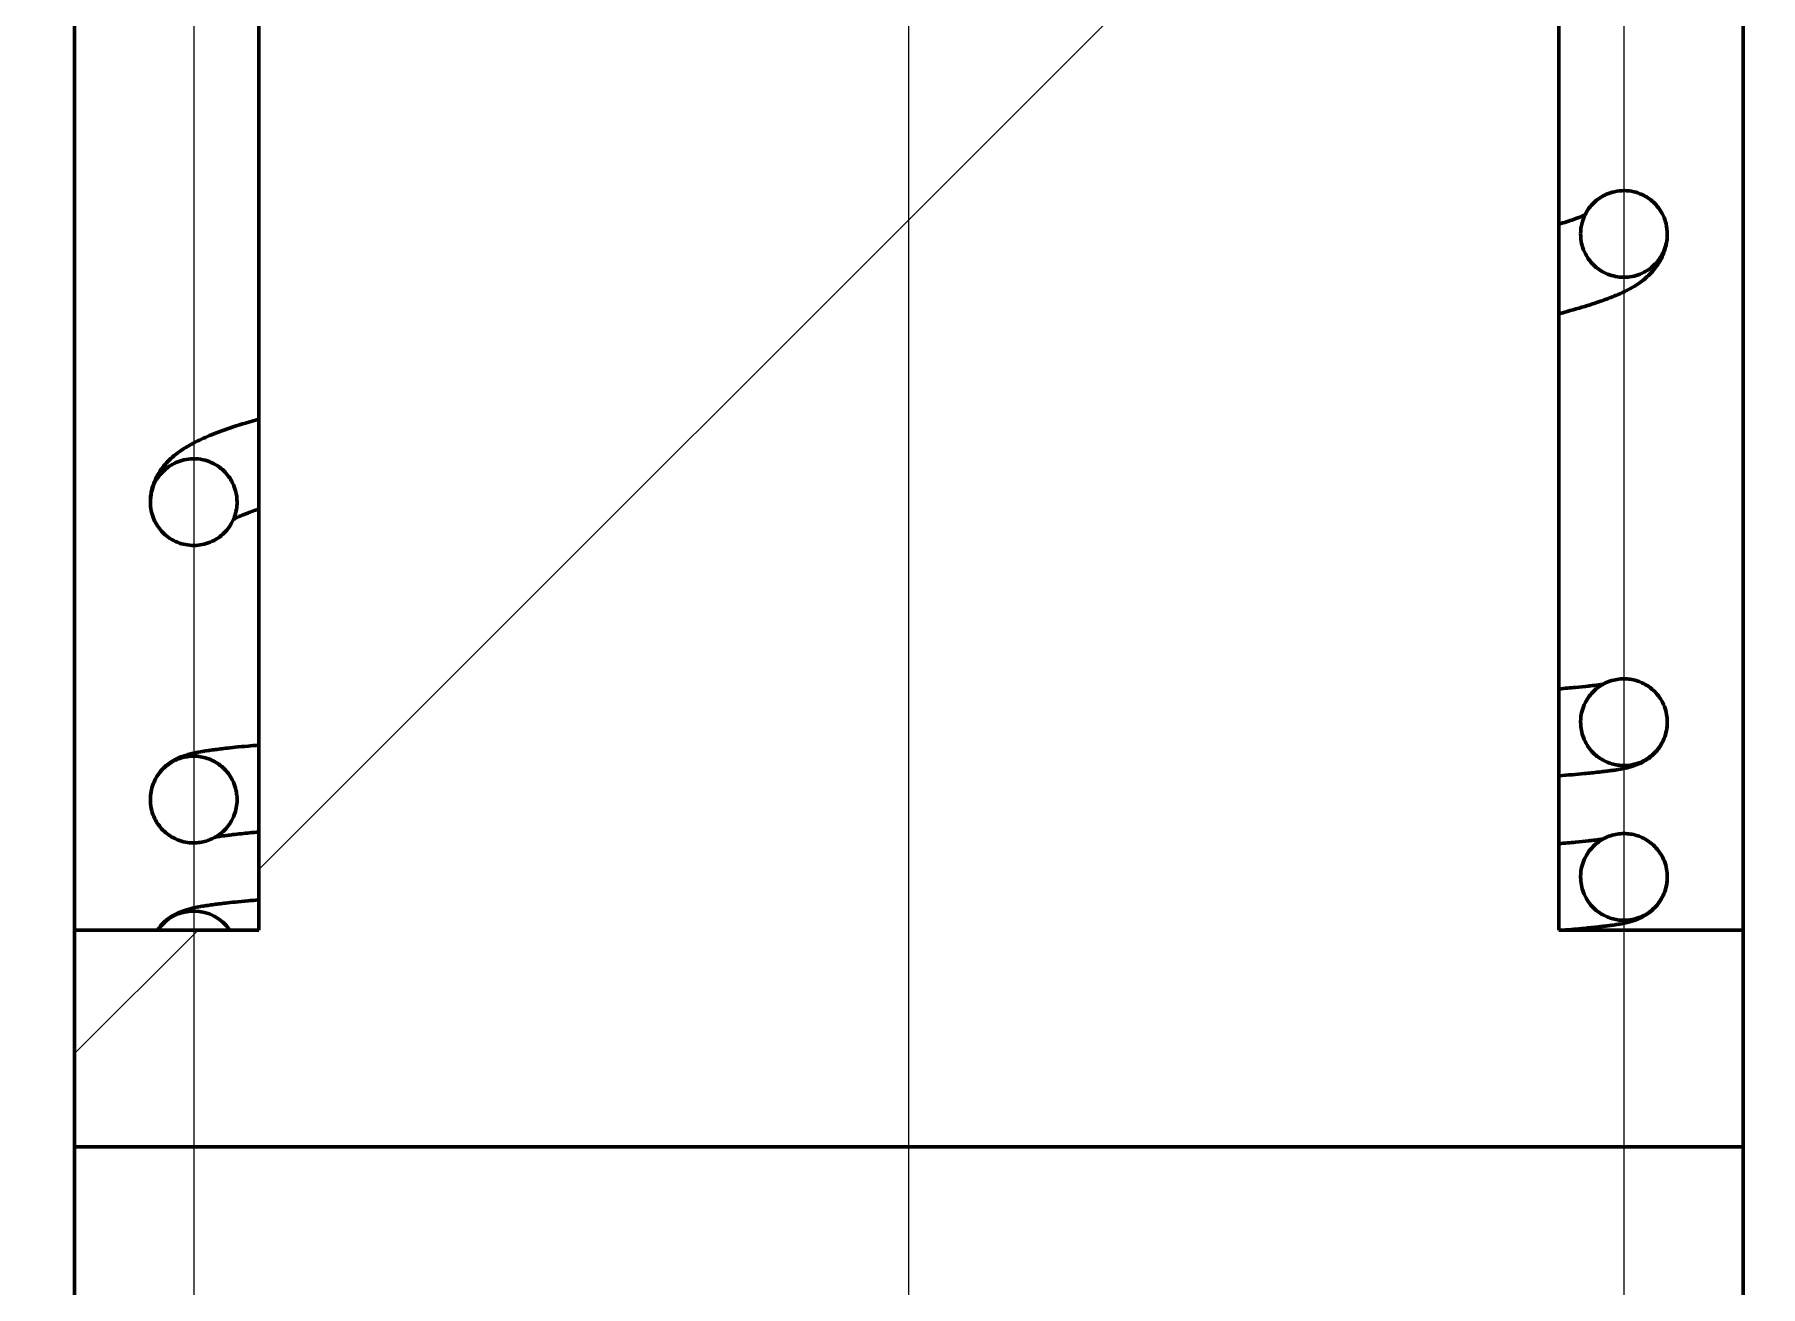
# Model space of a CAD drawing. Header units: millimetres. Extents: x -68 to 2520, y 0 to 297.
# Drawn here: x 1097.501 to 1099.174, y 208.481 to 209.694 of the extents above; entities that cross this region are included whole.
import ezdxf

# ---------------------------------------------------------------- set-up
doc = ezdxf.new("R2010")
doc.units = ezdxf.units.MM
for name, pattern in [('K5LT_AXLED', [13.660316, 9.160316, -1.5, 1.5, -1.5]), ('K5LT_BASIC', [0]), ('K5LT_THIN_INCLUDED_TO_HATCHING', [0])]:
    doc.linetypes.add(name, pattern=pattern)
doc.layers.add('Системный слой', color=7, linetype='Continuous')
pattern_1 = [(45, (0, 0), (-2.12132, 2.12132), [])]
pattern_2 = [(45, (0, 0), (-1.0606602, 1.0606602), [])]

# ---------------------------------------------------------------- blocks, each defined once
blk = doc.blocks.new('U16')
at = {"layer": 'Системный слой'}
h = blk.add_hatch(dxfattribs=at)
h.set_pattern_fill('Металл', angle=45, style=0, pattern_type=0)
h.set_pattern_definition(pattern_2)
h.paths.add_polyline_path([(1099.1569, 208.6163), (1097.5399, 208.6163), (1097.5399, 208.8263), (1097.7184, 208.8263), (1097.7184, 212.3963), (1097.9284, 212.6063), (1098.7684, 212.6063), (1098.9784, 212.3963), (1098.9784, 208.8263), (1099.1569, 208.8263)])
h = blk.add_hatch(dxfattribs=at)
h.set_pattern_fill('Металл', angle=45, style=0, pattern_type=0)
h.set_pattern_definition(pattern_1)
h.paths.add_polyline_path([(1099.1569, 212.1863), (1099.3984, 212.1863), (1099.3984, 205.8863), (1099.1569, 205.8863)])
h.paths.add_polyline_path([(1097.2984, 212.1863), (1097.5399, 212.1863), (1097.5399, 205.8863), (1097.2984, 205.8863)])
at = {"layer": 'Системный слой', "color": 30, "linetype": 'K5LT_AXLED', "lineweight": 18, "true_color": 0xff8000}
for p, q in [((1098.3484, 203.3613), (1098.3484, 214.6063)), ((1097.6554, 213.2989), (1097.6554, 206.7789)), ((1099.0414, 213.2989), (1099.0414, 206.7789))]:
    blk.add_line(p, q, dxfattribs=at)
at = {"layer": 'Системный слой', "color": 5, "linetype": 'K5LT_BASIC', "lineweight": 60, "true_color": 0x0000ff}
for p, q in [((1097.7184, 208.8263), (1097.7184, 212.3963)), ((1098.9784, 208.8263), (1098.9784, 212.3963)), ((1097.5399, 212.1863), (1097.5399, 205.8863)), ((1099.1569, 212.1863), (1099.1569, 205.8863)), ((1097.7184, 208.8263), (1097.5399, 208.8263)), ((1097.5399, 208.6163), (1097.5399, 208.8263)), ((1097.6205, 208.8263), (1097.6902, 208.8263)), ((1099.1569, 208.8263), (1098.9784, 208.8263)), ((1099.1569, 208.6163), (1099.1569, 208.8263)), ((1097.5399, 208.6163), (1099.1569, 208.6163)), ((1097.7519, 208.6163), (1097.5942, 208.6163)), ((1097.9201, 208.6163), (1097.7621, 208.6163)), ((1098.0884, 208.6163), (1097.9301, 208.6163)), ((1098.2582, 208.6163), (1098.0981, 208.6163)), ((1098.6826, 208.6163), (1098.5241, 208.6163)), ((1098.8506, 208.6163), (1098.6927, 208.6163)), ((1099.0186, 208.6163), (1098.8607, 208.6163))]:
    blk.add_line(p, q, dxfattribs=at)
blk.add_arc((1097.6554, 208.8029), 0.042, 33.842, 146.158, dxfattribs=at)
at = {"layer": 'Системный слой', "color": 7, "linetype": 'K5LT_THIN_INCLUDED_TO_HATCHING', "lineweight": 18}
blk.add_open_spline([(1103.1014, 212.3963), (1103.2855, 209.9347), (1102.8306, 207.7548), (1101.7367, 205.8566), (1101.3792, 205.2362), (1100.9809, 204.5647), (1100.4592, 204.0855), (1099.7798, 203.4614), (1098.7569, 202.8425), (1097.9331, 202.7789), (1096.6501, 202.6799), (1094.9185, 204.0206), (1094.2167, 205.1888), (1093.6797, 206.0827), (1093.6349, 207.3902), (1093.5489, 208.5113), (1093.4946, 209.218), (1093.6478, 209.9483), (1093.5489, 210.6474), (1093.465, 211.2396), (1093.3102, 211.8226), (1093.0843, 212.3963)], degree=3, knots=[0, 0, 0, 0, 1, 1, 1, 2, 2, 2, 3, 3, 3, 4, 4, 4, 5, 5, 5, 6, 6, 6, 7, 7, 7, 7], dxfattribs=at)
at = {"layer": 'Системный слой', "color": 5, "linetype": 'K5LT_BASIC', "lineweight": 60, "true_color": 0x0000ff}
for points, knots in [([(1098.9994, 209.5011), (1098.9994, 209.5048), (1099.0002, 209.5112), (1099.0034, 209.5196), (1099.0073, 209.5261), (1099.0121, 209.5315), (1099.0178, 209.5362), (1099.0246, 209.5399), (1099.0327, 209.5425), (1099.0416, 209.5435), (1099.0507, 209.5424), (1099.0583, 209.5398), (1099.0647, 209.5362), (1099.0702, 209.5319), (1099.0753, 209.5262), (1099.0796, 209.5192), (1099.0826, 209.5106), (1099.0834, 209.5044), (1099.0834, 209.5011)], [0, 0, 0, 0, 1.592462, 2.785924, 3.828479, 4.866996, 5.899184, 7.021189, 8.189148, 9.563458, 10.873621, 12.085992, 13.033391, 14.033099, 15.089932, 16.33014, 17.573529, 19, 19, 19, 19]), ([(1098.9784, 209.5106), (1098.9836, 209.5122), (1098.9917, 209.5149), (1098.9997, 209.5179), (1099.0027, 209.5192), (1099.0036, 209.5196)], [0, 0, 0, 0, 2.795788, 4.890683, 6, 6, 6, 6]), ([(1099.0834, 209.5011), (1099.0834, 209.4988), (1099.0831, 209.4945), (1099.0819, 209.4885), (1099.0801, 209.4828), (1099.0776, 209.4772), (1099.0743, 209.4715), (1099.0701, 209.4659), (1099.0649, 209.4604), (1099.0585, 209.4551), (1099.0507, 209.4498), (1099.0412, 209.4448), (1099.0303, 209.4401), (1099.0189, 209.4359), (1099.0037, 209.4309), (1098.9899, 209.4269), (1098.98, 209.4243), (1098.9784, 209.4238)], [0, 0, 0, 0, 0.710322, 1.273445, 1.87884, 2.539284, 3.272261, 4.102554, 5.062224, 6.198866, 7.566426, 9.216873, 11.035123, 12.815144, 14.595165, 17.436996, 18, 18, 18, 18]), ([(1099.0834, 209.5011), (1099.0834, 209.4982), (1099.0828, 209.4925), (1099.0803, 209.4848), (1099.0768, 209.4782), (1099.0726, 209.4728), (1099.0674, 209.4679), (1099.0609, 209.4637), (1099.0533, 209.4606), (1099.0452, 209.459), (1099.0371, 209.4591), (1099.029, 209.4607), (1099.022, 209.4636), (1099.0157, 209.4676), (1099.0104, 209.4724), (1099.0057, 209.4785), (1099.002, 209.4857), (1098.9998, 209.4935), (1098.9994, 209.4987), (1098.9994, 209.5011)], [0, 0, 0, 0, 1.312746, 2.58758, 3.677722, 4.686463, 5.689731, 6.920865, 8.1983, 9.417929, 10.659337, 11.860724, 13.123598, 14.118512, 15.228288, 16.35239, 17.621424, 18.912975, 20, 20, 20, 20]), ([(1097.6134, 209.2412), (1097.6134, 209.2436), (1097.6136, 209.2479), (1097.6148, 209.2539), (1097.6166, 209.2596), (1097.6191, 209.2653), (1097.6224, 209.271), (1097.6267, 209.2768), (1097.632, 209.2825), (1097.6387, 209.2882), (1097.6471, 209.294), (1097.6583, 209.3002), (1097.6734, 209.3071), (1097.6933, 209.3143), (1097.7096, 209.3191), (1097.7184, 209.3215)], [0, 0, 0, 0, 0.631462, 1.136407, 1.684433, 2.288542, 2.966282, 3.743587, 4.654178, 5.746716, 7.084398, 8.746898, 10.824696, 13.400366, 16, 16, 16, 16]), ([(1097.6974, 209.2412), (1097.6974, 209.2449), (1097.6965, 209.2514), (1097.6933, 209.2597), (1097.6894, 209.2662), (1097.6846, 209.2716), (1097.6789, 209.2763), (1097.6721, 209.28), (1097.664, 209.2827), (1097.6551, 209.2836), (1097.646, 209.2825), (1097.6384, 209.2799), (1097.632, 209.2764), (1097.6265, 209.272), (1097.6214, 209.2664), (1097.6171, 209.2593), (1097.6141, 209.2507), (1097.6134, 209.2445), (1097.6134, 209.2412)], [0, 0, 0, 0, 1.592461, 2.785924, 3.828479, 4.866996, 5.899184, 7.021189, 8.189148, 9.563458, 10.873621, 12.085992, 13.033391, 14.033099, 15.089932, 16.33014, 17.573529, 19, 19, 19, 19]), ([(1097.6134, 209.2412), (1097.6134, 209.2384), (1097.6139, 209.2327), (1097.6164, 209.2249), (1097.6199, 209.2184), (1097.6241, 209.2129), (1097.6293, 209.208), (1097.6358, 209.2038), (1097.6434, 209.2007), (1097.6515, 209.1992), (1097.6596, 209.1992), (1097.6677, 209.2008), (1097.6747, 209.2037), (1097.681, 209.2077), (1097.6863, 209.2125), (1097.691, 209.2186), (1097.6947, 209.2259), (1097.6969, 209.2336), (1097.6974, 209.2389), (1097.6974, 209.2412)], [0, 0, 0, 0, 1.312746, 2.58758, 3.677722, 4.686463, 5.689731, 6.920865, 8.1983, 9.417929, 10.659337, 11.860724, 13.123598, 14.118512, 15.228288, 16.35239, 17.621424, 18.912975, 20, 20, 20, 20]), ([(1097.7184, 209.2345), (1097.7144, 209.2331), (1097.7053, 209.2299), (1097.6977, 209.2265), (1097.6944, 209.2247), (1097.6938, 209.2244)], [0, 0, 0, 0, 2.062155, 5.274755, 6, 6, 6, 6]), ([(1098.9784, 209.0602), (1098.9841, 209.0607), (1098.9945, 209.0616), (1099.0046, 209.0626), (1099.0101, 209.0633), (1099.0124, 209.0635), (1099.0139, 209.0637), (1099.0154, 209.0639), (1099.0181, 209.0643), (1099.0199, 209.0645), (1099.0211, 209.0647)], [0, 0, 0, 0, 3.141586, 6.148722, 7.15064, 7.651493, 8.152347, 8.6532, 9.152897, 11, 11, 11, 11]), ([(1098.9994, 209.0279), (1098.9994, 209.0292), (1098.9995, 209.0329), (1099.0007, 209.0393), (1099.0034, 209.0465), (1099.0075, 209.0532), (1099.0126, 209.0588), (1099.0185, 209.0634), (1099.0249, 209.0668), (1099.0315, 209.0689), (1099.038, 209.07), (1099.0444, 209.07), (1099.0504, 209.0691), (1099.0562, 209.0674), (1099.0618, 209.0648), (1099.0674, 209.0611), (1099.0727, 209.0563), (1099.0772, 209.0502), (1099.0808, 209.0432), (1099.0829, 209.0356), (1099.0834, 209.0305), (1099.0834, 209.0279)], [0, 0, 0, 0, 0.635371, 1.848191, 3.225299, 4.497912, 5.750662, 6.9961, 8.226664, 9.356029, 10.466727, 11.5097, 12.52807, 13.498602, 14.516509, 15.628082, 16.814463, 18.099453, 19.412387, 20.730071, 22, 22, 22, 22]), ([(1098.9784, 208.976), (1098.9873, 208.9767), (1099.0009, 208.9779), (1099.0139, 208.9792), (1099.02, 208.9799), (1099.0227, 208.9802), (1099.0246, 208.9804), (1099.0272, 208.9808), (1099.0303, 208.9812), (1099.0338, 208.9817), (1099.0372, 208.9823), (1099.0405, 208.9829), (1099.0437, 208.9836), (1099.0469, 208.9844), (1099.051, 208.9856), (1099.0561, 208.9875), (1099.0629, 208.9909), (1099.0696, 208.9961), (1099.0744, 209.0015), (1099.078, 209.0069), (1099.0805, 209.0123), (1099.0822, 209.0176), (1099.0831, 209.0228), (1099.0834, 209.0263), (1099.0834, 209.0279)], [0, 0, 0, 0, 4.670773, 7.80962, 8.855432, 9.378304, 9.901176, 10.423771, 11.468961, 12.52152, 13.567838, 14.613222, 15.657429, 16.701635, 17.745841, 19.312683, 20.838583, 21.772542, 22.484127, 23.085285, 23.621368, 24.11109, 24.563671, 25, 25, 25, 25]), ([(1099.0834, 209.0279), (1099.0834, 209.0251), (1099.0828, 209.0195), (1099.0804, 209.0118), (1099.0769, 209.0052), (1099.0725, 208.9995), (1099.0672, 208.9946), (1099.0607, 208.9904), (1099.0533, 208.9874), (1099.0457, 208.9859), (1099.0386, 208.9858), (1099.0323, 208.9868), (1099.0265, 208.9885), (1099.0209, 208.9911), (1099.0153, 208.9947), (1099.0101, 208.9996), (1099.0054, 209.0057), (1099.002, 209.0126), (1098.9998, 209.0202), (1098.9994, 209.0252), (1098.9994, 209.0279)], [0, 0, 0, 0, 1.365395, 2.653236, 3.835292, 4.923251, 6.061444, 7.295259, 8.606467, 9.863945, 10.976345, 11.959094, 12.885543, 13.857199, 14.918257, 16.050726, 17.27733, 18.576625, 19.718251, 21, 21, 21, 21]), ([(1097.6134, 208.9529), (1097.6134, 208.9538), (1097.6134, 208.9559), (1097.6138, 208.9596), (1097.6147, 208.964), (1097.6164, 208.969), (1097.6187, 208.9739), (1097.6218, 208.9787), (1097.6256, 208.9832), (1097.6301, 208.9872), (1097.6351, 208.9906), (1097.6407, 208.9934), (1097.646, 208.9954), (1097.6504, 208.9967), (1097.6543, 208.9977), (1097.6575, 208.9984), (1097.6608, 208.999), (1097.6642, 208.9996), (1097.6684, 209.0003), (1097.6735, 209.001), (1097.6796, 209.0018), (1097.6868, 209.0027), (1097.6961, 209.0037), (1097.7068, 209.0047), (1097.7148, 209.0054), (1097.7184, 209.0057)], [0, 0, 0, 0, 0.237357, 0.555433, 1.002449, 1.480709, 1.99571, 2.556545, 3.179596, 3.8964, 4.768094, 5.911397, 7.540704, 9.257313, 10.33169, 11.418209, 12.500098, 13.581986, 14.661971, 16.279521, 17.885864, 19.468194, 21.545338, 24.067699, 26, 26, 26, 26]), ([(1097.6974, 208.9529), (1097.6974, 208.9542), (1097.6972, 208.9579), (1097.696, 208.9643), (1097.6933, 208.9715), (1097.6892, 208.9782), (1097.6841, 208.9838), (1097.6782, 208.9884), (1097.6718, 208.9918), (1097.6652, 208.9939), (1097.6587, 208.995), (1097.6523, 208.995), (1097.6463, 208.9941), (1097.6405, 208.9924), (1097.6349, 208.9898), (1097.6293, 208.9861), (1097.6241, 208.9813), (1097.6195, 208.9752), (1097.6159, 208.9682), (1097.6138, 208.9606), (1097.6134, 208.9555), (1097.6134, 208.9529)], [0, 0, 0, 0, 0.635371, 1.848191, 3.225299, 4.497912, 5.750662, 6.9961, 8.226663, 9.356029, 10.466727, 11.5097, 12.52807, 13.498602, 14.516509, 15.628082, 16.814463, 18.099453, 19.412387, 20.730071, 22, 22, 22, 22]), ([(1097.6134, 208.9529), (1097.6134, 208.9501), (1097.6139, 208.9445), (1097.6163, 208.9368), (1097.6198, 208.9302), (1097.6242, 208.9245), (1097.6295, 208.9196), (1097.636, 208.9154), (1097.6434, 208.9124), (1097.651, 208.9109), (1097.6581, 208.9108), (1097.6644, 208.9118), (1097.6702, 208.9135), (1097.6758, 208.9161), (1097.6814, 208.9197), (1097.6867, 208.9246), (1097.6913, 208.9307), (1097.6947, 208.9376), (1097.6969, 208.9452), (1097.6974, 208.9502), (1097.6974, 208.9529)], [0, 0, 0, 0, 1.365395, 2.653236, 3.835292, 4.923251, 6.061444, 7.295258, 8.606467, 9.863944, 10.976345, 11.959094, 12.885543, 13.857199, 14.918257, 16.050726, 17.27733, 18.576625, 19.71825, 21, 21, 21, 21]), ([(1097.6762, 208.9165), (1097.6774, 208.9167), (1097.6795, 208.9171), (1097.6835, 208.9177), (1097.6877, 208.9182), (1097.6938, 208.919), (1097.7034, 208.9201), (1097.7122, 208.9209), (1097.7184, 208.9215)], [0, 0, 0, 0, 1.42655, 2.239326, 3.455449, 4.658626, 6.245066, 9, 9, 9, 9]), ([(1098.9784, 208.9102), (1098.9841, 208.9107), (1098.9945, 208.9116), (1099.0046, 208.9126), (1099.0101, 208.9133), (1099.0124, 208.9135), (1099.0139, 208.9137), (1099.0154, 208.9139), (1099.0181, 208.9143), (1099.0199, 208.9145), (1099.0211, 208.9147)], [0, 0, 0, 0, 3.141586, 6.148722, 7.15064, 7.651493, 8.152347, 8.6532, 9.152897, 11, 11, 11, 11]), ([(1098.9994, 208.8779), (1098.9994, 208.8792), (1098.9995, 208.8829), (1099.0007, 208.8893), (1099.0034, 208.8965), (1099.0075, 208.9032), (1099.0126, 208.9088), (1099.0185, 208.9134), (1099.0249, 208.9168), (1099.0315, 208.9189), (1099.038, 208.92), (1099.0444, 208.92), (1099.0504, 208.9191), (1099.0562, 208.9174), (1099.0618, 208.9148), (1099.0674, 208.9111), (1099.0727, 208.9063), (1099.0772, 208.9002), (1099.0808, 208.8932), (1099.0829, 208.8856), (1099.0834, 208.8805), (1099.0834, 208.8779)], [0, 0, 0, 0, 0.635371, 1.848191, 3.225299, 4.497912, 5.750662, 6.9961, 8.226664, 9.356029, 10.466727, 11.5097, 12.52807, 13.498602, 14.516509, 15.628082, 16.814463, 18.099453, 19.412387, 20.730071, 22, 22, 22, 22]), ([(1098.9824, 208.8263), (1098.9898, 208.8269), (1099.002, 208.828), (1099.0139, 208.8292), (1099.02, 208.8299), (1099.0227, 208.8302), (1099.0246, 208.8304), (1099.0272, 208.8308), (1099.0303, 208.8312), (1099.0338, 208.8317), (1099.0372, 208.8323), (1099.0405, 208.8329), (1099.0437, 208.8336), (1099.0469, 208.8344), (1099.051, 208.8356), (1099.0561, 208.8375), (1099.0629, 208.8409), (1099.0696, 208.8461), (1099.0744, 208.8515), (1099.078, 208.8569), (1099.0805, 208.8623), (1099.0822, 208.8676), (1099.0831, 208.8728), (1099.0834, 208.8763), (1099.0834, 208.8779)], [0, 0, 0, 0, 4.070256, 7.301823, 8.378528, 8.916845, 9.455163, 9.993195, 11.069259, 12.152911, 13.230136, 14.306401, 15.381453, 16.456504, 17.531556, 19.144682, 20.715657, 21.677204, 22.409809, 23.028725, 23.580643, 24.084832, 24.550782, 25, 25, 25, 25]), ([(1099.0834, 208.8779), (1099.0834, 208.8751), (1099.0828, 208.8695), (1099.0804, 208.8618), (1099.0769, 208.8552), (1099.0725, 208.8495), (1099.0672, 208.8446), (1099.0607, 208.8404), (1099.0533, 208.8374), (1099.0457, 208.8359), (1099.0386, 208.8358), (1099.0323, 208.8368), (1099.0265, 208.8385), (1099.0209, 208.8411), (1099.0153, 208.8447), (1099.0101, 208.8496), (1099.0054, 208.8557), (1099.002, 208.8626), (1098.9998, 208.8702), (1098.9994, 208.8752), (1098.9994, 208.8779)], [0, 0, 0, 0, 1.365395, 2.653236, 3.835292, 4.923251, 6.061444, 7.295259, 8.606467, 9.863945, 10.976345, 11.959094, 12.885543, 13.857199, 14.918257, 16.050726, 17.27733, 18.576625, 19.718251, 21, 21, 21, 21]), ([(1097.6203, 208.8263), (1097.6208, 208.827), (1097.6224, 208.8294), (1097.6256, 208.8332), (1097.6301, 208.8372), (1097.6351, 208.8406), (1097.6406, 208.8434), (1097.6459, 208.8454), (1097.6504, 208.8467), (1097.6543, 208.8477), (1097.6575, 208.8484), (1097.6608, 208.849), (1097.6642, 208.8496), (1097.6684, 208.8503), (1097.6735, 208.851), (1097.6796, 208.8518), (1097.6868, 208.8527), (1097.6961, 208.8537), (1097.7068, 208.8547), (1097.7148, 208.8554), (1097.7184, 208.8557)], [0, 0, 0, 0, 0.226876, 0.77684, 1.411604, 2.183387, 3.195305, 4.637137, 6.164392, 7.116392, 8.07915, 9.037806, 9.996462, 10.953431, 12.386734, 13.810106, 15.212201, 17.052747, 19.287798, 21, 21, 21, 21])]:
    blk.add_open_spline(points, degree=3, knots=knots, dxfattribs=at)
blk = doc.blocks.new('U29')
at = {"layer": 'Системный слой'}
h = blk.add_hatch(dxfattribs=at)
h.set_pattern_fill('Металл', angle=45, style=0, pattern_type=0)
h.set_pattern_definition(pattern_2)
h.paths.add_polyline_path([(1099.1569, 208.6163), (1097.5399, 208.6163), (1097.5399, 208.8263), (1097.7184, 208.8263), (1097.7184, 212.3963), (1097.9284, 212.6063), (1098.7684, 212.6063), (1098.9784, 212.3963), (1098.9784, 208.8263), (1099.1569, 208.8263)])
h = blk.add_hatch(dxfattribs=at)
h.set_pattern_fill('Металл', angle=45, style=0, pattern_type=0)
h.set_pattern_definition(pattern_1)
h.paths.add_polyline_path([(1099.1569, 212.1863), (1099.3984, 212.1863), (1099.3984, 205.8863), (1099.1569, 205.8863)])
h.paths.add_polyline_path([(1097.2984, 212.1863), (1097.5399, 212.1863), (1097.5399, 205.8863), (1097.2984, 205.8863)])
at = {"layer": 'Системный слой', "color": 30, "linetype": 'K5LT_AXLED', "lineweight": 18, "true_color": 0xff8000}
for p, q in [((1098.3484, 203.3613), (1098.3484, 214.6063)), ((1097.6554, 213.2989), (1097.6554, 206.7789)), ((1099.0414, 213.2989), (1099.0414, 206.7789))]:
    blk.add_line(p, q, dxfattribs=at)
at = {"layer": 'Системный слой', "color": 5, "linetype": 'K5LT_BASIC', "lineweight": 60, "true_color": 0x0000ff}
for p, q in [((1097.7184, 208.8263), (1097.7184, 212.3963)), ((1098.9784, 208.8263), (1098.9784, 212.3963)), ((1097.5399, 212.1863), (1097.5399, 205.8863)), ((1099.1569, 212.1863), (1099.1569, 205.8863)), ((1097.7184, 208.8263), (1097.5399, 208.8263)), ((1097.5399, 208.6163), (1097.5399, 208.8263)), ((1097.6205, 208.8263), (1097.6902, 208.8263)), ((1099.1569, 208.8263), (1098.9784, 208.8263)), ((1099.1569, 208.6163), (1099.1569, 208.8263)), ((1097.5399, 208.6163), (1099.1569, 208.6163)), ((1097.7519, 208.6163), (1097.5942, 208.6163)), ((1097.9201, 208.6163), (1097.7621, 208.6163)), ((1098.0884, 208.6163), (1097.9301, 208.6163)), ((1098.2582, 208.6163), (1098.0981, 208.6163)), ((1098.6826, 208.6163), (1098.5241, 208.6163)), ((1098.8506, 208.6163), (1098.6927, 208.6163)), ((1099.0186, 208.6163), (1098.8607, 208.6163))]:
    blk.add_line(p, q, dxfattribs=at)
blk.add_arc((1097.6554, 208.8029), 0.042, 33.842, 146.158, dxfattribs=at)
at = {"layer": 'Системный слой', "color": 7, "linetype": 'K5LT_THIN_INCLUDED_TO_HATCHING', "lineweight": 18}
blk.add_open_spline([(1103.1014, 212.3963), (1103.2855, 209.9347), (1102.8306, 207.7548), (1101.7367, 205.8566), (1101.3792, 205.2362), (1100.9809, 204.5647), (1100.4592, 204.0855), (1099.7798, 203.4614), (1098.7569, 202.8425), (1097.9331, 202.7789), (1096.6501, 202.6799), (1094.9185, 204.0206), (1094.2167, 205.1888), (1093.6797, 206.0827), (1093.6349, 207.3902), (1093.5489, 208.5113), (1093.4946, 209.218), (1093.6478, 209.9483), (1093.5489, 210.6474), (1093.465, 211.2396), (1093.3102, 211.8226), (1093.0843, 212.3963)], degree=3, knots=[0, 0, 0, 0, 1, 1, 1, 2, 2, 2, 3, 3, 3, 4, 4, 4, 5, 5, 5, 6, 6, 6, 7, 7, 7, 7], dxfattribs=at)
at = {"layer": 'Системный слой', "color": 5, "linetype": 'K5LT_BASIC', "lineweight": 60, "true_color": 0x0000ff}
for points, knots in [([(1098.9994, 209.5011), (1098.9994, 209.5048), (1099.0002, 209.5112), (1099.0034, 209.5196), (1099.0073, 209.5261), (1099.0121, 209.5315), (1099.0178, 209.5362), (1099.0246, 209.5399), (1099.0327, 209.5425), (1099.0416, 209.5435), (1099.0507, 209.5424), (1099.0583, 209.5398), (1099.0647, 209.5362), (1099.0702, 209.5319), (1099.0753, 209.5262), (1099.0796, 209.5192), (1099.0826, 209.5106), (1099.0834, 209.5044), (1099.0834, 209.5011)], [0, 0, 0, 0, 1.592462, 2.785924, 3.828479, 4.866996, 5.899184, 7.021189, 8.189148, 9.563458, 10.873621, 12.085992, 13.033391, 14.033099, 15.089932, 16.33014, 17.573529, 19, 19, 19, 19]), ([(1098.9784, 209.5106), (1098.9836, 209.5122), (1098.9917, 209.5149), (1098.9997, 209.5179), (1099.0027, 209.5192), (1099.0036, 209.5196)], [0, 0, 0, 0, 2.795788, 4.890683, 6, 6, 6, 6]), ([(1099.0834, 209.5011), (1099.0834, 209.4988), (1099.0831, 209.4945), (1099.0819, 209.4885), (1099.0801, 209.4828), (1099.0776, 209.4772), (1099.0743, 209.4715), (1099.0701, 209.4659), (1099.0649, 209.4604), (1099.0585, 209.4551), (1099.0507, 209.4498), (1099.0412, 209.4448), (1099.0303, 209.4401), (1099.0189, 209.4359), (1099.0037, 209.4309), (1098.9899, 209.4269), (1098.98, 209.4243), (1098.9784, 209.4238)], [0, 0, 0, 0, 0.710322, 1.273445, 1.87884, 2.539284, 3.272261, 4.102554, 5.062224, 6.198866, 7.566426, 9.216873, 11.035123, 12.815144, 14.595165, 17.436996, 18, 18, 18, 18]), ([(1099.0834, 209.5011), (1099.0834, 209.4982), (1099.0828, 209.4925), (1099.0803, 209.4848), (1099.0768, 209.4782), (1099.0726, 209.4728), (1099.0674, 209.4679), (1099.0609, 209.4637), (1099.0533, 209.4606), (1099.0452, 209.459), (1099.0371, 209.4591), (1099.029, 209.4607), (1099.022, 209.4636), (1099.0157, 209.4676), (1099.0104, 209.4724), (1099.0057, 209.4785), (1099.002, 209.4857), (1098.9998, 209.4935), (1098.9994, 209.4987), (1098.9994, 209.5011)], [0, 0, 0, 0, 1.312746, 2.58758, 3.677722, 4.686463, 5.689731, 6.920865, 8.1983, 9.417929, 10.659337, 11.860724, 13.123598, 14.118512, 15.228288, 16.35239, 17.621424, 18.912975, 20, 20, 20, 20]), ([(1097.6134, 209.2412), (1097.6134, 209.2436), (1097.6136, 209.2479), (1097.6148, 209.2539), (1097.6166, 209.2596), (1097.6191, 209.2653), (1097.6224, 209.271), (1097.6267, 209.2768), (1097.632, 209.2825), (1097.6387, 209.2882), (1097.6471, 209.294), (1097.6583, 209.3002), (1097.6734, 209.3071), (1097.6933, 209.3143), (1097.7096, 209.3191), (1097.7184, 209.3215)], [0, 0, 0, 0, 0.631462, 1.136407, 1.684433, 2.288542, 2.966282, 3.743587, 4.654178, 5.746716, 7.084398, 8.746898, 10.824696, 13.400366, 16, 16, 16, 16]), ([(1097.6974, 209.2412), (1097.6974, 209.2449), (1097.6965, 209.2514), (1097.6933, 209.2597), (1097.6894, 209.2662), (1097.6846, 209.2716), (1097.6789, 209.2763), (1097.6721, 209.28), (1097.664, 209.2827), (1097.6551, 209.2836), (1097.646, 209.2825), (1097.6384, 209.2799), (1097.632, 209.2764), (1097.6265, 209.272), (1097.6214, 209.2664), (1097.6171, 209.2593), (1097.6141, 209.2507), (1097.6134, 209.2445), (1097.6134, 209.2412)], [0, 0, 0, 0, 1.592461, 2.785924, 3.828479, 4.866996, 5.899184, 7.021189, 8.189148, 9.563458, 10.873621, 12.085992, 13.033391, 14.033099, 15.089932, 16.33014, 17.573529, 19, 19, 19, 19]), ([(1097.6134, 209.2412), (1097.6134, 209.2384), (1097.6139, 209.2327), (1097.6164, 209.2249), (1097.6199, 209.2184), (1097.6241, 209.2129), (1097.6293, 209.208), (1097.6358, 209.2038), (1097.6434, 209.2007), (1097.6515, 209.1992), (1097.6596, 209.1992), (1097.6677, 209.2008), (1097.6747, 209.2037), (1097.681, 209.2077), (1097.6863, 209.2125), (1097.691, 209.2186), (1097.6947, 209.2259), (1097.6969, 209.2336), (1097.6974, 209.2389), (1097.6974, 209.2412)], [0, 0, 0, 0, 1.312746, 2.58758, 3.677722, 4.686463, 5.689731, 6.920865, 8.1983, 9.417929, 10.659337, 11.860724, 13.123598, 14.118512, 15.228288, 16.35239, 17.621424, 18.912975, 20, 20, 20, 20]), ([(1097.7184, 209.2345), (1097.7144, 209.2331), (1097.7053, 209.2299), (1097.6977, 209.2265), (1097.6944, 209.2247), (1097.6938, 209.2244)], [0, 0, 0, 0, 2.062155, 5.274755, 6, 6, 6, 6]), ([(1098.9784, 209.0602), (1098.9841, 209.0607), (1098.9945, 209.0616), (1099.0046, 209.0626), (1099.0101, 209.0633), (1099.0124, 209.0635), (1099.0139, 209.0637), (1099.0154, 209.0639), (1099.0181, 209.0643), (1099.0199, 209.0645), (1099.0211, 209.0647)], [0, 0, 0, 0, 3.141586, 6.148722, 7.15064, 7.651493, 8.152347, 8.6532, 9.152897, 11, 11, 11, 11]), ([(1098.9994, 209.0279), (1098.9994, 209.0292), (1098.9995, 209.0329), (1099.0007, 209.0393), (1099.0034, 209.0465), (1099.0075, 209.0532), (1099.0126, 209.0588), (1099.0185, 209.0634), (1099.0249, 209.0668), (1099.0315, 209.0689), (1099.038, 209.07), (1099.0444, 209.07), (1099.0504, 209.0691), (1099.0562, 209.0674), (1099.0618, 209.0648), (1099.0674, 209.0611), (1099.0727, 209.0563), (1099.0772, 209.0502), (1099.0808, 209.0432), (1099.0829, 209.0356), (1099.0834, 209.0305), (1099.0834, 209.0279)], [0, 0, 0, 0, 0.635371, 1.848191, 3.225299, 4.497912, 5.750662, 6.9961, 8.226664, 9.356029, 10.466727, 11.5097, 12.52807, 13.498602, 14.516509, 15.628082, 16.814463, 18.099453, 19.412387, 20.730071, 22, 22, 22, 22]), ([(1098.9784, 208.976), (1098.9873, 208.9767), (1099.0009, 208.9779), (1099.0139, 208.9792), (1099.02, 208.9799), (1099.0227, 208.9802), (1099.0246, 208.9804), (1099.0272, 208.9808), (1099.0303, 208.9812), (1099.0338, 208.9817), (1099.0372, 208.9823), (1099.0405, 208.9829), (1099.0437, 208.9836), (1099.0469, 208.9844), (1099.051, 208.9856), (1099.0561, 208.9875), (1099.0629, 208.9909), (1099.0696, 208.9961), (1099.0744, 209.0015), (1099.078, 209.0069), (1099.0805, 209.0123), (1099.0822, 209.0176), (1099.0831, 209.0228), (1099.0834, 209.0263), (1099.0834, 209.0279)], [0, 0, 0, 0, 4.670773, 7.80962, 8.855432, 9.378304, 9.901176, 10.423771, 11.468961, 12.52152, 13.567838, 14.613222, 15.657429, 16.701635, 17.745841, 19.312683, 20.838583, 21.772542, 22.484127, 23.085285, 23.621368, 24.11109, 24.563671, 25, 25, 25, 25]), ([(1099.0834, 209.0279), (1099.0834, 209.0251), (1099.0828, 209.0195), (1099.0804, 209.0118), (1099.0769, 209.0052), (1099.0725, 208.9995), (1099.0672, 208.9946), (1099.0607, 208.9904), (1099.0533, 208.9874), (1099.0457, 208.9859), (1099.0386, 208.9858), (1099.0323, 208.9868), (1099.0265, 208.9885), (1099.0209, 208.9911), (1099.0153, 208.9947), (1099.0101, 208.9996), (1099.0054, 209.0057), (1099.002, 209.0126), (1098.9998, 209.0202), (1098.9994, 209.0252), (1098.9994, 209.0279)], [0, 0, 0, 0, 1.365395, 2.653236, 3.835292, 4.923251, 6.061444, 7.295259, 8.606467, 9.863945, 10.976345, 11.959094, 12.885543, 13.857199, 14.918257, 16.050726, 17.27733, 18.576625, 19.718251, 21, 21, 21, 21]), ([(1097.6134, 208.9529), (1097.6134, 208.9538), (1097.6134, 208.9559), (1097.6138, 208.9596), (1097.6147, 208.964), (1097.6164, 208.969), (1097.6187, 208.9739), (1097.6218, 208.9787), (1097.6256, 208.9832), (1097.6301, 208.9872), (1097.6351, 208.9906), (1097.6407, 208.9934), (1097.646, 208.9954), (1097.6504, 208.9967), (1097.6543, 208.9977), (1097.6575, 208.9984), (1097.6608, 208.999), (1097.6642, 208.9996), (1097.6684, 209.0003), (1097.6735, 209.001), (1097.6796, 209.0018), (1097.6868, 209.0027), (1097.6961, 209.0037), (1097.7068, 209.0047), (1097.7148, 209.0054), (1097.7184, 209.0057)], [0, 0, 0, 0, 0.237357, 0.555433, 1.002449, 1.480709, 1.99571, 2.556545, 3.179596, 3.8964, 4.768094, 5.911397, 7.540704, 9.257313, 10.33169, 11.418209, 12.500098, 13.581986, 14.661971, 16.279521, 17.885864, 19.468194, 21.545338, 24.067699, 26, 26, 26, 26]), ([(1097.6974, 208.9529), (1097.6974, 208.9542), (1097.6972, 208.9579), (1097.696, 208.9643), (1097.6933, 208.9715), (1097.6892, 208.9782), (1097.6841, 208.9838), (1097.6782, 208.9884), (1097.6718, 208.9918), (1097.6652, 208.9939), (1097.6587, 208.995), (1097.6523, 208.995), (1097.6463, 208.9941), (1097.6405, 208.9924), (1097.6349, 208.9898), (1097.6293, 208.9861), (1097.6241, 208.9813), (1097.6195, 208.9752), (1097.6159, 208.9682), (1097.6138, 208.9606), (1097.6134, 208.9555), (1097.6134, 208.9529)], [0, 0, 0, 0, 0.635371, 1.848191, 3.225299, 4.497912, 5.750662, 6.9961, 8.226663, 9.356029, 10.466727, 11.5097, 12.52807, 13.498602, 14.516509, 15.628082, 16.814463, 18.099453, 19.412387, 20.730071, 22, 22, 22, 22]), ([(1097.6134, 208.9529), (1097.6134, 208.9501), (1097.6139, 208.9445), (1097.6163, 208.9368), (1097.6198, 208.9302), (1097.6242, 208.9245), (1097.6295, 208.9196), (1097.636, 208.9154), (1097.6434, 208.9124), (1097.651, 208.9109), (1097.6581, 208.9108), (1097.6644, 208.9118), (1097.6702, 208.9135), (1097.6758, 208.9161), (1097.6814, 208.9197), (1097.6867, 208.9246), (1097.6913, 208.9307), (1097.6947, 208.9376), (1097.6969, 208.9452), (1097.6974, 208.9502), (1097.6974, 208.9529)], [0, 0, 0, 0, 1.365395, 2.653236, 3.835292, 4.923251, 6.061444, 7.295258, 8.606467, 9.863944, 10.976345, 11.959094, 12.885543, 13.857199, 14.918257, 16.050726, 17.27733, 18.576625, 19.71825, 21, 21, 21, 21]), ([(1097.6762, 208.9165), (1097.6774, 208.9167), (1097.6795, 208.9171), (1097.6835, 208.9177), (1097.6877, 208.9182), (1097.6938, 208.919), (1097.7034, 208.9201), (1097.7122, 208.9209), (1097.7184, 208.9215)], [0, 0, 0, 0, 1.42655, 2.239326, 3.455449, 4.658626, 6.245066, 9, 9, 9, 9]), ([(1098.9784, 208.9102), (1098.9841, 208.9107), (1098.9945, 208.9116), (1099.0046, 208.9126), (1099.0101, 208.9133), (1099.0124, 208.9135), (1099.0139, 208.9137), (1099.0154, 208.9139), (1099.0181, 208.9143), (1099.0199, 208.9145), (1099.0211, 208.9147)], [0, 0, 0, 0, 3.141586, 6.148722, 7.15064, 7.651493, 8.152347, 8.6532, 9.152897, 11, 11, 11, 11]), ([(1098.9994, 208.8779), (1098.9994, 208.8792), (1098.9995, 208.8829), (1099.0007, 208.8893), (1099.0034, 208.8965), (1099.0075, 208.9032), (1099.0126, 208.9088), (1099.0185, 208.9134), (1099.0249, 208.9168), (1099.0315, 208.9189), (1099.038, 208.92), (1099.0444, 208.92), (1099.0504, 208.9191), (1099.0562, 208.9174), (1099.0618, 208.9148), (1099.0674, 208.9111), (1099.0727, 208.9063), (1099.0772, 208.9002), (1099.0808, 208.8932), (1099.0829, 208.8856), (1099.0834, 208.8805), (1099.0834, 208.8779)], [0, 0, 0, 0, 0.635371, 1.848191, 3.225299, 4.497912, 5.750662, 6.9961, 8.226664, 9.356029, 10.466727, 11.5097, 12.52807, 13.498602, 14.516509, 15.628082, 16.814463, 18.099453, 19.412387, 20.730071, 22, 22, 22, 22]), ([(1098.9824, 208.8263), (1098.9898, 208.8269), (1099.002, 208.828), (1099.0139, 208.8292), (1099.02, 208.8299), (1099.0227, 208.8302), (1099.0246, 208.8304), (1099.0272, 208.8308), (1099.0303, 208.8312), (1099.0338, 208.8317), (1099.0372, 208.8323), (1099.0405, 208.8329), (1099.0437, 208.8336), (1099.0469, 208.8344), (1099.051, 208.8356), (1099.0561, 208.8375), (1099.0629, 208.8409), (1099.0696, 208.8461), (1099.0744, 208.8515), (1099.078, 208.8569), (1099.0805, 208.8623), (1099.0822, 208.8676), (1099.0831, 208.8728), (1099.0834, 208.8763), (1099.0834, 208.8779)], [0, 0, 0, 0, 4.070256, 7.301823, 8.378528, 8.916845, 9.455163, 9.993195, 11.069259, 12.152911, 13.230136, 14.306401, 15.381453, 16.456504, 17.531556, 19.144682, 20.715657, 21.677204, 22.409809, 23.028725, 23.580643, 24.084832, 24.550782, 25, 25, 25, 25]), ([(1099.0834, 208.8779), (1099.0834, 208.8751), (1099.0828, 208.8695), (1099.0804, 208.8618), (1099.0769, 208.8552), (1099.0725, 208.8495), (1099.0672, 208.8446), (1099.0607, 208.8404), (1099.0533, 208.8374), (1099.0457, 208.8359), (1099.0386, 208.8358), (1099.0323, 208.8368), (1099.0265, 208.8385), (1099.0209, 208.8411), (1099.0153, 208.8447), (1099.0101, 208.8496), (1099.0054, 208.8557), (1099.002, 208.8626), (1098.9998, 208.8702), (1098.9994, 208.8752), (1098.9994, 208.8779)], [0, 0, 0, 0, 1.365395, 2.653236, 3.835292, 4.923251, 6.061444, 7.295259, 8.606467, 9.863945, 10.976345, 11.959094, 12.885543, 13.857199, 14.918257, 16.050726, 17.27733, 18.576625, 19.718251, 21, 21, 21, 21]), ([(1097.6203, 208.8263), (1097.6208, 208.827), (1097.6224, 208.8294), (1097.6256, 208.8332), (1097.6301, 208.8372), (1097.6351, 208.8406), (1097.6406, 208.8434), (1097.6459, 208.8454), (1097.6504, 208.8467), (1097.6543, 208.8477), (1097.6575, 208.8484), (1097.6608, 208.849), (1097.6642, 208.8496), (1097.6684, 208.8503), (1097.6735, 208.851), (1097.6796, 208.8518), (1097.6868, 208.8527), (1097.6961, 208.8537), (1097.7068, 208.8547), (1097.7148, 208.8554), (1097.7184, 208.8557)], [0, 0, 0, 0, 0.226876, 0.77684, 1.411604, 2.183387, 3.195305, 4.637137, 6.164392, 7.116392, 8.07915, 9.037806, 9.996462, 10.953431, 12.386734, 13.810106, 15.212201, 17.052747, 19.287798, 21, 21, 21, 21])]:
    blk.add_open_spline(points, degree=3, knots=knots, dxfattribs=at)

msp = doc.modelspace()

# ---------------------------------------------------------------- block references
at = {"layer": 'Системный слой'}
for name in ['U16', 'U29']:
    msp.add_blockref(name, (0, 0), dxfattribs=at)

doc.saveas('drawing.dxf')
